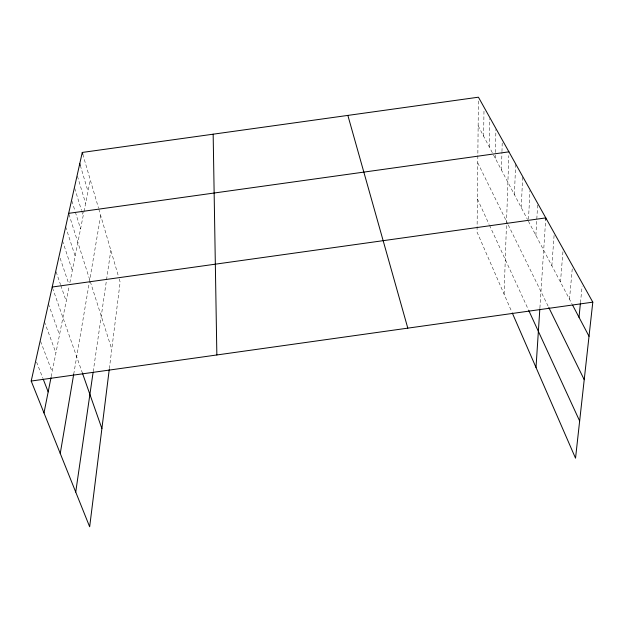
<?xml version="1.0" encoding="UTF-8"?>
<svg xmlns="http://www.w3.org/2000/svg" width="624" height="624" viewBox="0 0 624 624"><rect width="100%" height="100%" fill="white"/><g stroke="black" fill="none" stroke-linecap="round" stroke-linejoin="round"><path stroke-width="0.47" stroke-dasharray="3.12 2.34" d="M478.397 101.01L477.056 232.12L511.891 312.094M483.616 136.18L483.982 111.095M489.317 146.999L489.848 118.63M495.245 158.262L495.362 153.473M495.386 152.521L495.924 129.542M501.439 170.009L501.938 152.56M501.961 151.593L502.265 140.93M504.098 294.193L508.794 155.641M514.433 194.68L515.642 163.886M521.258 207.644L522.67 176.475M528.497 219.281L529.971 190.601M535.86 235.357L537.662 204.407M539.9 307.967L545.665 219.804M551.866 265.754L554.182 234.039M560.469 282.079L563.16 249.031M569.501 299.231L572.434 266.768M580.46 302.804L582.098 286.393M109.356 368.628L120.136 282.11L118.778 277.493M93.202 371.654L110.822 250.24M73.702 374.299L100.69 215.545M51.199 376.654L69.131 286.408M69.872 282.672L83.858 212.285M84.037 211.396L90.293 179.923M478.14 125.791L493.132 154.237M493.553 155.041L527.506 219.5M528.395 221.192L572.216 304.387M477.766 162.856L507.819 224.071M508.24 224.929L548.816 307.562M477.399 198.955L489.091 224.359M489.489 225.217L528.341 309.598M36.559 362.029L42.892 378.308M40.599 341.383L52.143 371.888M44.444 321.758L55.918 352.895M48.422 303.958L59.514 334.823M52.517 287.929L82.446 373.175M56.121 271.814L60.528 284.653M60.848 285.574L66.199 301.174M60.154 258.235L68.398 282.758M62.525 240.817L72.29 270.488M65.66 226.785L75.145 256.144M68.944 214.258L89.755 279.872M90.34 281.713L111.766 349.268M71.908 201.029L75.083 211.232M75.371 212.16L80.566 228.844M74.732 188.339L81.471 210.35M81.744 211.263L83.148 215.849M77.438 176.186L85.628 203.385M80.317 165.477L88.007 191.42M82.797 154.268L98.537 208.151M98.803 209.079L118.513 276.565"/><path stroke-width="0.94" d="M536.008 367.474L539.838 308.927M545.665 219.804L545.789 217.901L52.198 287.024M579.01 317.281L580.359 303.771M109.239 369.58L89.661 526.804L31.2 381.046L82.267 152.443L478.436 97.196L592.8 302.156L575.531 458.203L512.273 312.967M75.73 492.063L93.062 372.614M60.247 453.461L73.702 374.299M43.992 412.94L51.012 377.606M31.2 381.046L592.8 302.156M68.656 213.346L508.927 151.835M572.668 305.253L589.025 336.289M548.816 307.562L584.22 379.673M528.746 310.471L579.649 421.005M43.243 379.213L48.173 391.88M82.446 373.175L101.891 428.563M79.763 163.621L80.317 165.477M82.267 152.443L82.797 154.268M347.857 115.401L407.8 328.146M213.158 134.183L216.856 354.97"/></g></svg>
